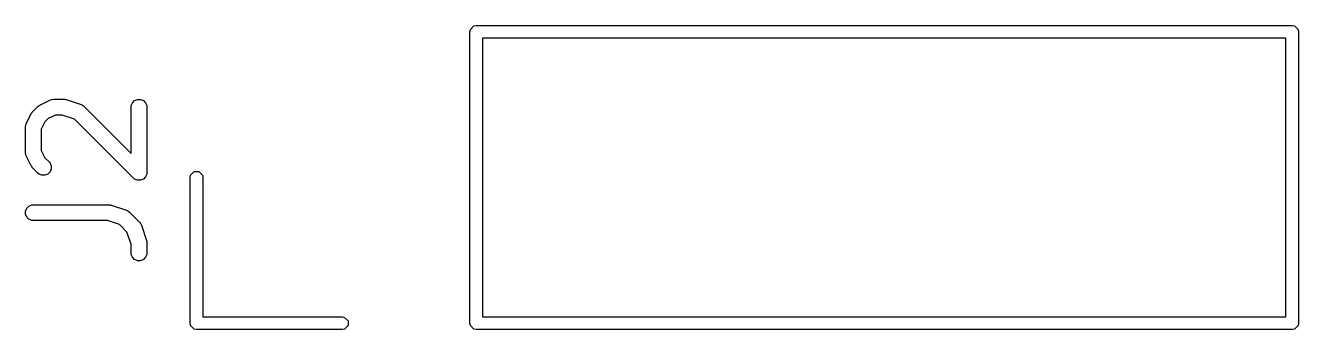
# Model space of a CAD drawing. Extents: x 1.5 to 88.5, y 4.3 to 54.6.
# Drawn here: x 56.97 to 69.03, y 24.21 to 27.09 of the extents above; entities that cross this region are included whole.
import ezdxf

# ---------------------------------------------------------------- set-up
doc = ezdxf.new("R2010")
doc.units = 0
doc.layers.add('BLACK', color=7, linetype='CONTINUOUS')

msp = doc.modelspace()

# ---------------------------------------------------------------- linework, layer by layer
at = {"layer": 'BLACK', "linetype": 'CONTINUOUS'}
for p, q in [((61.180001, 27.03), (61.184568, 27.052961)), ((61.180001, 24.27), (61.180001, 27.03)), ((61.184568, 27.052961), (61.21704, 27.085433)), ((61.21704, 27.085433), (61.240001, 27.09)), ((61.240001, 27.09), (68.970001, 27.089999)), ((68.970001, 27.089999), (68.992962, 27.085432)), ((68.992962, 27.085432), (69.025434, 27.05296)), ((69.025434, 27.05296), (69.030001, 27.029999)), ((69.030001, 27.029999), (69.030001, 24.270001)), ((68.910001, 26.969999), (61.300001, 26.969999)), ((61.300001, 26.969999), (61.300001, 24.33)), ((68.910001, 24.33), (68.910001, 26.969999)), ((57.039406, 26.274461), (57.087025, 26.32208)), ((57.087025, 26.32208), (57.092774, 26.326798)), ((57.092774, 26.326798), (57.094074, 26.328297)), ((57.094074, 26.328297), (57.096333, 26.329718)), ((57.096333, 26.329718), (57.09839, 26.331407)), ((57.09839, 26.331407), (57.100217, 26.332164)), ((57.100217, 26.332164), (57.106517, 26.336129)), ((57.106517, 26.336129), (57.201755, 26.383748)), ((57.201755, 26.383748), (57.215486, 26.389003)), ((57.215486, 26.389003), (57.218175, 26.389194)), ((57.218175, 26.389194), (57.220664, 26.390225)), ((57.220664, 26.390225), (57.235296, 26.391666)), ((57.235296, 26.391666), (57.330534, 26.391666)), ((57.330534, 26.391666), (57.337939, 26.390936)), ((57.337939, 26.390936), (57.339914, 26.391077)), ((57.339914, 26.391077), (57.342511, 26.390486)), ((57.342511, 26.390486), (57.345166, 26.390225)), ((57.345166, 26.390225), (57.346997, 26.389466)), ((57.346997, 26.389466), (57.354251, 26.387817)), ((57.354251, 26.387817), (57.497108, 26.340198)), ((57.497108, 26.340198), (57.510533, 26.334204)), ((57.510533, 26.334204), (57.512568, 26.332438)), ((57.512568, 26.332438), (57.515059, 26.331407)), ((57.515059, 26.331407), (57.526424, 26.32208)), ((57.526424, 26.32208), (57.96982, 25.878684)), ((57.96982, 26.316666), (57.971261, 26.331298)), ((57.96982, 25.878684), (57.96982, 26.316666)), ((57.971261, 26.331298), (57.98246, 26.358334)), ((57.98246, 26.358334), (58.003152, 26.379026)), ((58.003152, 26.379026), (58.030188, 26.390225)), ((58.030188, 26.390225), (58.059452, 26.390225)), ((58.059452, 26.390225), (58.086488, 26.379026)), ((58.086488, 26.379026), (58.10718, 26.358334)), ((58.10718, 26.358334), (58.118379, 26.331298)), ((58.118379, 26.331298), (58.11982, 26.316666)), ((58.11982, 26.316666), (58.11982, 25.697619)), ((56.977738, 26.159731), (57.025357, 26.254969)), ((57.025357, 26.254969), (57.029321, 26.261268)), ((57.029321, 26.261268), (57.030079, 26.263096)), ((57.030079, 26.263096), (57.031767, 26.265152)), ((57.031767, 26.265152), (57.033189, 26.267412)), ((57.033189, 26.267412), (57.034687, 26.268711)), ((57.034687, 26.268711), (57.039406, 26.274461)), ((57.154078, 26.177001), (57.11982, 26.108485)), ((57.184485, 26.207408), (57.154078, 26.177001)), ((57.253001, 26.241666), (57.184485, 26.207408)), ((57.318364, 26.241666), (57.253001, 26.241666)), ((57.432877, 26.203494), (57.318364, 26.241666)), ((57.991787, 25.644586), (57.432877, 26.203494)), ((56.96982, 26.12619), (56.971261, 26.140822)), ((56.96982, 25.888095), (56.96982, 26.12619)), ((56.971261, 26.140822), (56.972292, 26.143311)), ((56.972292, 26.143311), (56.972483, 26.145999)), ((56.972483, 26.145999), (56.977738, 26.159731)), ((57.11982, 26.108485), (57.11982, 25.9058)), ((56.971261, 25.873463), (56.96982, 25.888095)), ((56.972292, 25.870973), (56.971261, 25.873463)), ((56.972483, 25.868286), (56.972292, 25.870973)), ((56.977738, 25.854554), (56.972483, 25.868286)), ((57.025357, 25.759316), (56.977738, 25.854554)), ((57.11982, 25.9058), (57.154078, 25.837284)), ((57.154078, 25.837284), (57.193091, 25.798271)), ((57.029321, 25.753016), (57.025357, 25.759316)), ((57.030079, 25.751189), (57.029321, 25.753016)), ((57.031767, 25.749132), (57.030079, 25.751189)), ((57.033189, 25.746873), (57.031767, 25.749132)), ((57.034687, 25.745573), (57.033189, 25.746873)), ((57.039406, 25.739824), (57.034687, 25.745573)), ((57.087025, 25.692205), (57.039406, 25.739824)), ((57.09839, 25.682878), (57.087025, 25.692205)), ((57.202418, 25.703571), (57.181725, 25.682878)), ((57.193091, 25.798271), (57.202418, 25.786906)), ((57.202418, 25.786906), (57.213617, 25.75987)), ((57.213617, 25.730607), (57.202418, 25.703571)), ((57.213617, 25.75987), (57.213617, 25.730607)), ((58.11982, 25.697619), (58.118379, 25.682987)), ((58.534569, 25.672961), (58.567041, 25.705433)), ((58.567041, 25.705433), (58.612963, 25.705433)), ((58.612963, 25.705433), (58.645435, 25.672961)), ((57.125426, 25.671679), (57.09839, 25.682878)), ((57.154689, 25.671679), (57.125426, 25.671679)), ((57.181725, 25.682878), (57.154689, 25.671679)), ((58.003152, 25.635258), (57.991787, 25.644586)), ((58.022269, 25.627339), (58.003152, 25.635258)), ((58.030188, 25.62406), (58.022269, 25.627339)), ((58.030189, 25.62406), (58.030188, 25.62406)), ((58.059452, 25.62406), (58.030189, 25.62406)), ((58.086488, 25.635259), (58.059452, 25.62406)), ((58.107181, 25.655951), (58.086488, 25.635259)), ((58.115099, 25.675068), (58.107181, 25.655951)), ((58.118379, 25.682987), (58.115099, 25.675068)), ((58.530001, 24.27), (58.530002, 25.65)), ((58.530002, 25.65), (58.534569, 25.672961)), ((58.645435, 25.672961), (58.650002, 25.65)), ((58.650002, 25.65), (58.650001, 24.33)), ((56.971261, 25.331298), (56.98246, 25.358334)), ((56.971261, 25.302034), (56.971261, 25.331298)), ((56.98246, 25.358334), (57.003152, 25.379026)), ((57.003152, 25.379026), (57.030188, 25.390225)), ((57.030188, 25.390225), (57.04482, 25.391666)), ((57.04482, 25.391666), (57.759105, 25.391666)), ((57.759105, 25.391666), (57.76651, 25.390936)), ((57.76651, 25.390936), (57.768485, 25.391077)), ((57.768485, 25.391077), (57.771082, 25.390486)), ((57.771082, 25.390486), (57.773737, 25.390225)), ((57.773737, 25.390225), (57.775568, 25.389466)), ((57.775568, 25.389466), (57.782822, 25.387817)), ((57.782822, 25.387817), (57.925679, 25.340198)), ((57.925679, 25.340198), (57.939104, 25.334204)), ((57.939104, 25.334204), (57.941138, 25.332439)), ((57.941138, 25.332439), (57.943629, 25.331408)), ((57.943629, 25.331408), (57.954995, 25.32208)), ((56.98246, 25.274998), (56.971261, 25.302034)), ((57.003152, 25.254306), (56.98246, 25.274998)), ((57.030188, 25.243107), (57.003152, 25.254306)), ((57.04482, 25.241666), (57.030188, 25.243107)), ((57.746935, 25.241666), (57.04482, 25.241666)), ((57.861448, 25.203494), (57.746935, 25.241666)), ((57.954995, 25.32208), (58.050234, 25.226842)), ((58.050234, 25.226842), (58.059562, 25.215477)), ((58.059562, 25.215477), (58.060593, 25.212986)), ((58.060593, 25.212986), (58.062358, 25.210952)), ((58.062358, 25.210952), (58.068352, 25.197526)), ((57.931649, 25.133294), (57.861448, 25.203494)), ((57.96982, 25.018782), (57.931649, 25.133294)), ((58.068352, 25.197526), (58.115971, 25.05467)), ((57.96982, 24.935714), (57.96982, 25.018782)), ((58.115971, 25.05467), (58.11762, 25.047414)), ((58.11762, 25.047414), (58.118379, 25.045584)), ((58.118379, 25.045584), (58.11864, 25.04293)), ((58.11864, 25.04293), (58.119231, 25.040333)), ((58.119231, 25.040333), (58.11909, 25.038358)), ((58.11909, 25.038358), (58.11982, 25.030952)), ((58.11982, 25.030952), (58.11982, 24.935714)), ((57.971261, 24.921082), (57.96982, 24.935714)), ((57.98246, 24.894046), (57.971261, 24.921082)), ((58.003152, 24.873354), (57.98246, 24.894046)), ((58.030188, 24.862155), (58.003152, 24.873354)), ((58.059452, 24.862155), (58.030188, 24.862155)), ((58.086488, 24.873354), (58.059452, 24.862155)), ((58.10718, 24.894046), (58.086488, 24.873354)), ((58.118379, 24.921082), (58.10718, 24.894046)), ((58.11982, 24.935714), (58.118379, 24.921082)), ((58.534568, 24.24704), (58.530001, 24.27)), ((58.534568, 24.247039), (58.534568, 24.24704)), ((58.56704, 24.214567), (58.534568, 24.247039)), ((58.650001, 24.33), (59.970001, 24.330001)), ((59.970001, 24.330001), (59.992962, 24.325434)), ((59.992962, 24.325434), (60.025434, 24.292962)), ((60.025434, 24.24704), (59.992962, 24.214568)), ((60.025434, 24.292962), (60.025434, 24.24704)), ((61.184568, 24.24704), (61.180001, 24.27)), ((61.184568, 24.247039), (61.184568, 24.24704)), ((61.21704, 24.214567), (61.184568, 24.247039)), ((61.300001, 24.33), (68.910001, 24.33)), ((69.025434, 24.24704), (68.992962, 24.214568)), ((69.030001, 24.270001), (69.025434, 24.24704)), ((58.590001, 24.21), (58.56704, 24.214567)), ((59.970001, 24.210001), (58.590001, 24.21)), ((59.992962, 24.214568), (59.970001, 24.210001)), ((61.240001, 24.21), (61.21704, 24.214567)), ((68.970001, 24.210001), (61.240001, 24.21)), ((68.992962, 24.214568), (68.970001, 24.210001))]:
    msp.add_line(p, q, dxfattribs=at)

doc.saveas('drawing.dxf')
